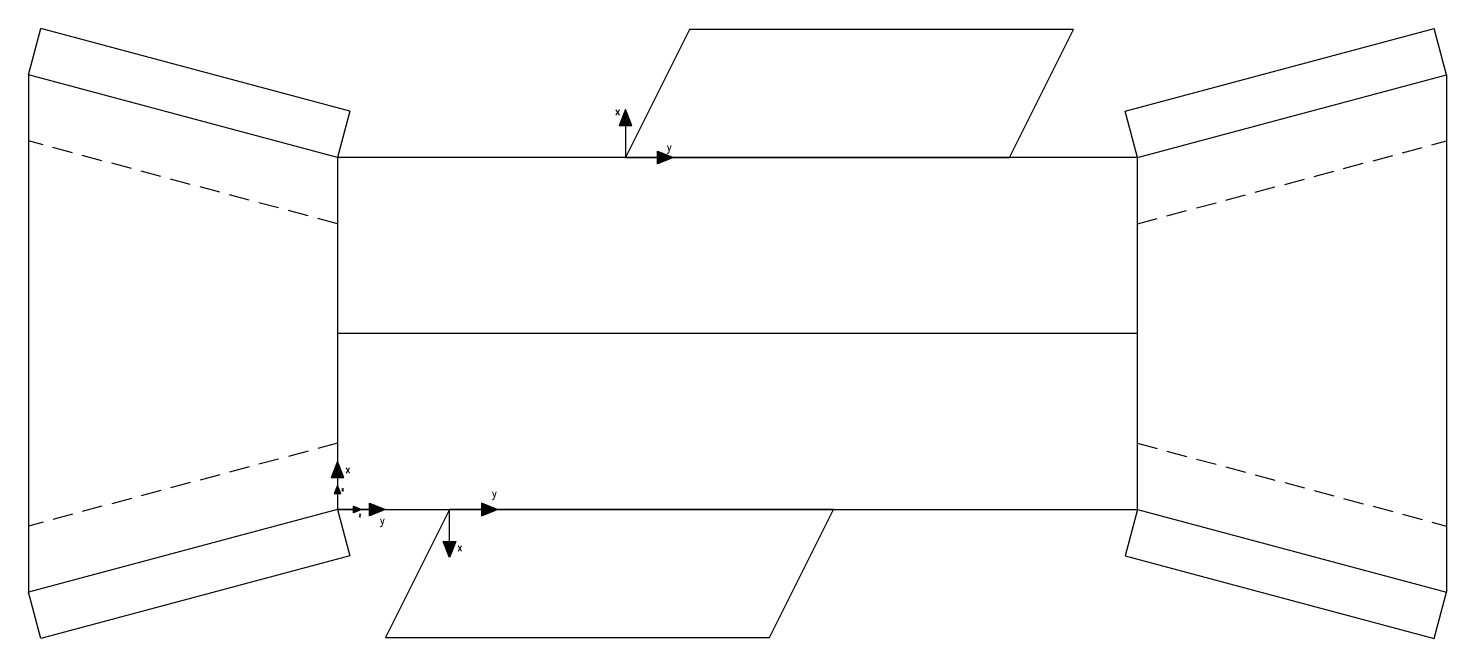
# Model space of a CAD drawing. Header units: millimetres. Extents: x 9422 to 64287, y -8120 to 6483.
# Drawn here: x 24574 to 29006, y 560 to 2467 of the extents above; entities that cross this region are included whole.
import ezdxf
from ezdxf.enums import TextEntityAlignment as Align

# ---------------------------------------------------------------- set-up
doc = ezdxf.new("R2010")
doc.units = ezdxf.units.MM
doc.linetypes.add('DASHED', pattern=[19.049999999999997, 12.7, -6.35])
for name, color, linetype in [('04', 4, 'Continuous'), ('07', 7, 'Continuous'), ('Green_04_0.3mm', 106, 'Continuous')]:
    doc.layers.add(name, color=color, linetype=linetype)
doc.styles.add('Color', font='romans.shx', dxfattribs={"width": 0.9, "height": 100})

msp = doc.modelspace()

# ---------------------------------------------------------------- hatches: boundary and pattern name
at = {"layer": '07', "transparency": 33554559}
h = msp.add_hatch(color=256, dxfattribs=at)
h.dxf.hatch_style = 1
h.paths.add_polyline_path([(25550.36984726862, 1013.771475053758), (25540.36984726862, 1038.771475053751), (25530.36984726862, 1013.771475053753)])
h = msp.add_hatch(color=256, dxfattribs=at)
h.dxf.hatch_style = 1
h.paths.add_polyline_path([(25590.36984726862, 973.7714750537489), (25615.36984726862, 963.7714750537543), (25590.36984726862, 953.7714750537561)])
at = {"layer": 'Green_04_0.3mm', "transparency": 33554559}
h = msp.add_hatch(color=256, dxfattribs=at)
h.dxf.hatch_style = 1
h.paths.add_polyline_path([(26460.36984726862, 2163.771475053753), (26440.36984726863, 2213.771475053742), (26420.36984726863, 2163.771475053745)])
h = msp.add_hatch(color=256, dxfattribs=at)
h.dxf.hatch_style = 1
h.paths.add_polyline_path([(26540.36984726863, 2083.771475053753), (26590.36984726862, 2063.771475053753), (26540.36984726862, 2043.771475053749)])
h = msp.add_hatch(color=256, dxfattribs=at)
h.dxf.hatch_style = 1
h.paths.add_polyline_path([(25560.36984726862, 1063.771475053763), (25540.36984726862, 1113.771475053749), (25520.36984726862, 1063.771475053753)])
h = msp.add_hatch(color=256, dxfattribs=at)
h.dxf.hatch_style = 1
h.paths.add_polyline_path([(25640.36984726862, 983.7714750537452), (25690.36984726861, 963.7714750537561), (25640.36984726862, 943.7714750537598)])
h = msp.add_hatch(color=256, dxfattribs=at)
h.dxf.hatch_style = 1
h.paths.add_polyline_path([(25990.36984726862, 943.7714750537591), (26040.36984726861, 963.7714750537482), (25990.36984726862, 983.7714750537446)])
h = msp.add_hatch(color=256, dxfattribs=at)
h.dxf.hatch_style = 1
h.paths.add_polyline_path([(25910.36984726862, 863.7714750537409), (25890.36984726862, 813.7714750537555), (25870.36984726862, 863.7714750537518)])

# ---------------------------------------------------------------- linework, layer by layer
at = {"layer": '04'}
for p, q in [((24574.44402097955, 2322.590520156273), (24613.26687774493, 2467.479394099633)), ((25579.192704034, 2208.660348997112), (24613.26687774493, 2467.479394099633)), ((28001.54699050324, 2208.660348997112), (28967.47281679232, 2467.479394099632)), ((29006.29567355769, 2322.590520156272), (28967.47281679232, 2467.479394099632)), ((25540.36984726862, 2063.771475053752), (24574.44402097955, 2322.590520156273)), ((24574.44402097955, 2322.590520156273), (24574.44402097955, 704.9524299512311)), ((28040.36984726862, 2063.771475053752), (29006.29567355769, 2322.590520156272)), ((29006.29567355769, 2322.590520156272), (29006.29567355769, 704.9524299512298)), ((25579.192704034, 2208.660348997112), (25540.36984726862, 2063.771475053752)), ((28040.36984726862, 2063.771475053752), (28001.54699050324, 2208.660348997112)), ((28040.36984726862, 1513.771475053752), (25540.36984726862, 1513.771475053752)), ((25540.36984726862, 963.7714750537518), (24574.44402097955, 704.9524299512311)), ((25540.36984726862, 963.7714750537518), (25579.192704034, 818.8826011103913)), ((28040.36984726862, 963.7714750537518), (28001.54699050324, 818.8826011103913)), ((28040.36984726862, 963.7714750537518), (29006.29567355769, 704.9524299512298)), ((25579.192704034, 818.8826011103913), (24613.26687774493, 560.0635560078708)), ((28001.54699050324, 818.8826011103913), (28967.47281679232, 560.063556007869)), ((24613.26687774493, 560.0635560078708), (24574.44402097955, 704.9524299512311)), ((28967.47281679232, 560.063556007869), (29006.29567355769, 704.9524299512298))]:
    msp.add_line(p, q, dxfattribs=at)
for points in [[(26440.36984726862, 2063.771475053752), (27640.36984726862, 2063.771475053752), (27840.36984726862, 2463.771475053752), (26640.36984726862, 2463.771475053752)], [(25540.36984726862, 2063.771475053752), (25540.36984726862, 963.7714750537518), (28040.36984726862, 963.7714750537518), (28040.36984726862, 2063.771475053752)], [(25690.36984726862, 563.7714750537518), (26890.36984726862, 563.7714750537518), (27090.36984726862, 963.7714750537518), (25890.36984726862, 963.7714750537518)]]:
    msp.add_lwpolyline(points, close=True, dxfattribs=at)
at = {"layer": '07', "linetype": 'DASHED', "ltscale": 5}
for p, q in [((25540.36984726862, 1856.716238971734), (24574.44402097955, 2115.535284074255)), ((28040.36984726862, 1856.716238971734), (29006.29567355769, 2115.535284074255)), ((25540.36984726862, 1170.826711135768), (24574.44402097955, 912.0076660332475)), ((28040.36984726862, 1170.82671113577), (29006.29567355769, 912.0076660332475))]:
    msp.add_line(p, q, dxfattribs=at)
at = {"layer": '07'}
for p in [(25540.36984726863, 1013.771475053753), (25590.36984726862, 963.7714750537489)]:
    msp.add_line(p, (25540.36984726862, 963.7714750537525), dxfattribs=at)
for points in [[(25550.36984726862, 1013.771475053758), (25540.36984726862, 1038.771475053751), (25530.36984726862, 1013.771475053753)], [(25590.36984726862, 973.7714750537489), (25615.36984726862, 963.7714750537543), (25590.36984726862, 953.7714750537561)]]:
    msp.add_lwpolyline(points, close=True, dxfattribs=at)
at = {"layer": 'Green_04_0.3mm'}
for p, q in [((26440.36984726862, 2163.77147505376), (26440.36984726862, 2063.771475053753)), ((26540.36984726862, 2063.771475053767), (26440.36984726862, 2063.771475053753)), ((25540.36984726864, 1063.771475053753), (25540.36984726862, 963.7714750537525)), ((25640.36984726863, 963.7714750537452), (25540.36984726862, 963.7714750537525)), ((25890.36984726864, 863.7714750537518), (25890.36984726862, 963.7714750537518)), ((25990.36984726863, 963.7714750537591), (25890.36984726862, 963.7714750537518))]:
    msp.add_line(p, q, dxfattribs=at)
for points in [[(26460.36984726862, 2163.771475053753), (26440.36984726863, 2213.771475053742), (26420.36984726863, 2163.771475053745)], [(26540.36984726863, 2083.771475053753), (26590.36984726862, 2063.771475053753), (26540.36984726862, 2043.771475053749)], [(25560.36984726862, 1063.771475053763), (25540.36984726862, 1113.771475053749), (25520.36984726862, 1063.771475053753)], [(25640.36984726862, 983.7714750537452), (25690.36984726861, 963.7714750537561), (25640.36984726862, 943.7714750537598)], [(25990.36984726862, 943.7714750537591), (26040.36984726861, 963.7714750537482), (25990.36984726862, 983.7714750537446)], [(25910.36984726862, 863.7714750537409), (25890.36984726862, 813.7714750537555), (25870.36984726862, 863.7714750537518)]]:
    msp.add_lwpolyline(points, close=True, dxfattribs=at)

# ---------------------------------------------------------------- texts
at = {"layer": '07', "ltscale": 5, "style": 'Color', "width": 0.9}
for s, p in [('x', (25552.37504667195, 1027.006818465989)), ('z', (25606.69040854921, 946.8295334393097))]:
    msp.add_text(s, height=12.5, dxfattribs=at).set_placement(p, align=Align.MIDDLE_LEFT)
at = {"layer": 'Green_04_0.3mm', "ltscale": 5, "style": 'Color', "width": 0.9}
for s, p in [('x', (26407.65226628813, 2209.141883950724)), ('y', (26569.54677871217, 2097.11678858376)), ('x', (25564.38024607528, 1090.242161878225)), ('y', (26023.01096982981, 1014.322024949304)), ('y', (25673.01096982981, 929.8875918248668)), ('x', (25914.38024607528, 845.6341215626131))]:
    msp.add_text(s, height=25, dxfattribs=at).set_placement(p, align=Align.MIDDLE_LEFT)

doc.saveas('drawing.dxf')
